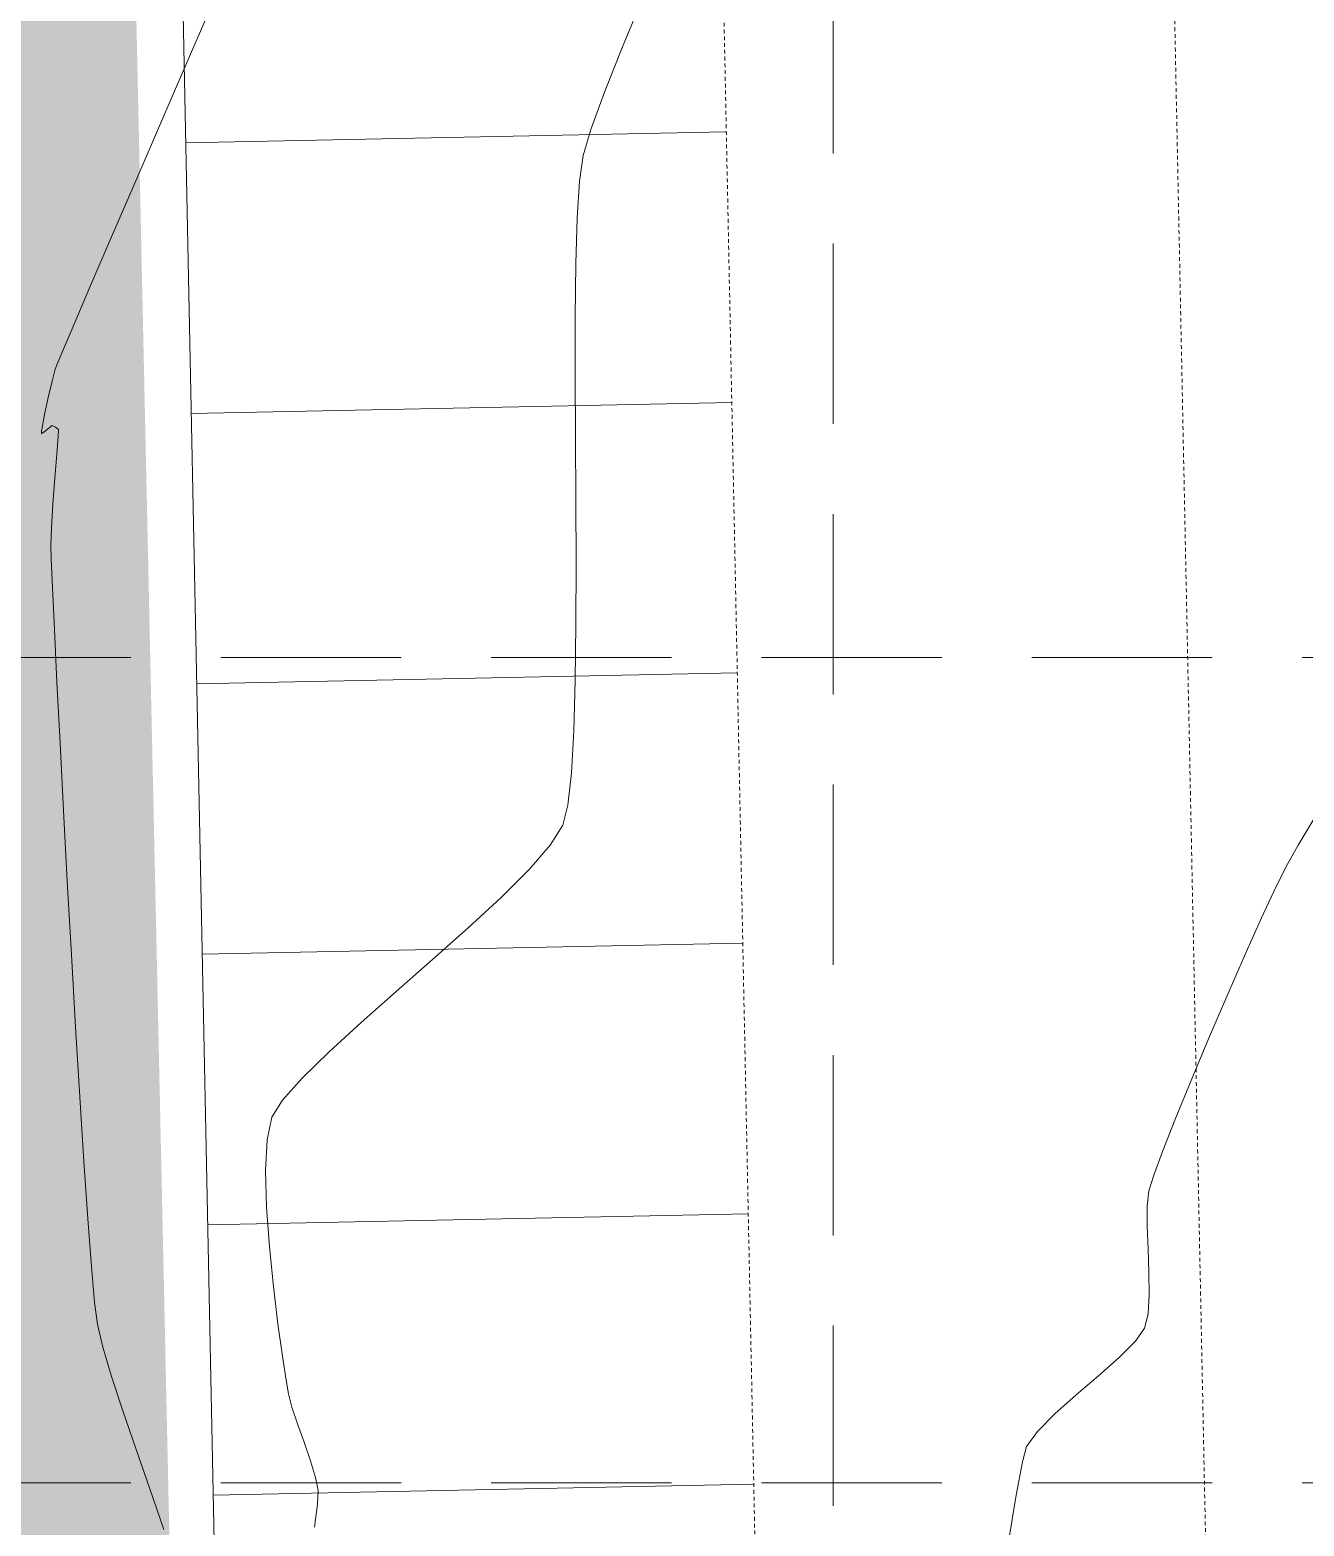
# Model space of a CAD drawing. Extents: x 2140663 to 2528301, y 336313 to 7007653.
# Drawn here: x 2527339.59 to 2527382.01, y 7007156.34 to 7007206.12 of the extents above; entities that cross this region are included whole.
import ezdxf

# ---------------------------------------------------------------- set-up
doc = ezdxf.new("R2010")
doc.units = 0
doc.header["$MEASUREMENT"] = 0
doc.linetypes.add('HIDDEN', pattern=[0.375, 0.25, -0.125])
doc.linetypes.add('xdrc002pt$0$HIDDEN2', pattern=[0.1875, 0.125, -0.0625])
for name, color, linetype in [('1 EXISTING CONTOURS', 43, 'Continuous'), ('1 SILT FENCE', 200, 'Continuous'), ('GRID', 254, 'HIDDEN'), ('xdrc002ar$0$xdrc002ar$0$C-PKNG-FACE-N', 1, 'Continuous'), ('xdrc002ar$0$xdrc002ar$0$C-PKNG-STRP-N', 6, 'Continuous'), ('xdrc002pt$0$V-ESMT-ACCS-N', 2, 'xdrc002pt$0$HIDDEN2'), ('xdrc002pt$0$V-ESMT-WATR-N', 2, 'xdrc002pt$0$HIDDEN2')]:
    doc.layers.add(name, color=color, linetype=linetype)

msp = doc.modelspace()

# ---------------------------------------------------------------- linework, layer by layer
at = {"layer": '1 EXISTING CONTOURS', "color": 43, "lineweight": 0}
for points, elevation in [([(2527345.868228675, 7007207.469760062), (2527344.969850478, 7007205.393492146)], 603), ([(2527360.092755994, 7007207.438460966), (2527359.338905912, 7007205.620894936)], 604), ([(2527358.013374732, 7007201.947240693), (2527357.893779827, 7007201.09403993)], 604), ([(2527343.149802198, 7007201.183591154), (2527342.312649918, 7007199.24352889)], 603), ([(2527357.893779827, 7007201.09403993), (2527357.814452503, 7007199.872023403)], 604), ([(2527342.312649918, 7007199.24352889), (2527341.58042408, 7007197.542439323)], 603), ([(2527357.768054313, 7007198.34498971), (2527357.747246804, 7007196.576737451)], 604), ([(2527357.747246804, 7007196.576737451), (2527357.744691527, 7007194.63106523)], 604), ([(2527340.201011945, 7007193.892904856), (2527340.081549899, 7007193.327758923)], 603), ([(2527340.107493667, 7007192.780054436), (2527340.232681859, 7007192.88816614)], 603), ([(2527340.533778989, 7007192.593204462), (2527340.487734591, 7007192.006936424)], 603), ([(2527340.547049907, 7007192.830529195), (2527340.533778989, 7007192.593204462)], 603), ([(2527357.75305003, 7007192.571771647), (2527357.764983864, 7007190.462655301)], 604), ([(2527357.764983864, 7007190.462655301), (2527357.773154576, 7007188.367514796)], 604), ([(2527340.308573064, 7007189.555951021), (2527340.287047295, 7007188.975388299)], 603), ([(2527340.287047295, 7007188.975388299), (2527340.301007704, 7007188.525143868)], 603), ([(2527357.773154576, 7007188.367514796), (2527357.770223719, 7007186.350148732)], 604), ([(2527357.621437214, 7007181.40268319), (2527357.500715567, 7007180.334400898)], 604), ([(2527382.376902755, 7007179.942332833), (2527381.817187443, 7007179.004189712)], 605), ([(2527357.332200097, 7007179.662886051), (2527356.916385658, 7007179.00016849)], 604), ([(2527356.2090698, 7007178.186049622), (2527355.276438402, 7007177.256277732)], 604), ([(2527380.596302834, 7007176.578080109), (2527380.036647809, 7007175.333757388)], 605), ([(2527341.109593578, 7007172.945190401), (2527341.248555926, 7007170.627189069)], 603), ([(2527378.833145753, 7007172.554403272), (2527378.253965874, 7007171.173152005)], 605), ([(2527347.998797419, 7007170.512445595), (2527347.646333384, 7007169.944387699)], 604), ([(2527347.48867802, 7007169.19813395), (2527347.436963804, 7007168.171143685)], 604), ([(2527377.302416298, 7007168.811951376), (2527376.994713752, 7007167.985782141)], 605), ([(2527347.436963804, 7007168.171143685), (2527347.469242018, 7007166.954164383)], 604), ([(2527376.786681258, 7007166.983928788), (2527376.786295363, 7007166.317856011)], 605), ([(2527376.786295363, 7007166.317856011), (2527376.815057396, 7007165.563470764)], 605), ([(2527376.84701164, 7007164.784041754), (2527376.856202375, 7007164.042837694)], 605), ([(2527376.394735998, 7007162.491895669), (2527375.852072346, 7007161.950938807)], 605), ([(2527342.308194809, 7007161.324287685), (2527342.68180615, 7007160.181772619)], 603), ([(2527375.164710569, 7007161.342717781), (2527374.422881746, 7007160.704641682)], 605), ([(2527342.68180615, 7007160.181772619), (2527343.11412677, 7007158.919970491)], 603), ([(2527373.716816954, 7007160.074119609), (2527373.136747273, 7007159.488560653)], 605), ([(2527348.499726184, 7007159.746032827), (2527348.719723949, 7007159.132481159)], 604), ([(2527348.719723949, 7007159.132481159), (2527348.933858256, 7007158.519131053)], 604), ([(2527343.11412677, 7007158.919970491), (2527343.579443148, 7007157.586672778)], 603), ([(2527372.772903781, 7007158.985373913), (2527372.63889176, 7007158.476200574)], 605), ([(2527372.63889176, 7007158.476200574), (2527372.429779832, 7007157.371848086)], 605), ([(2527343.579443148, 7007157.586672778), (2527344.052041764, 7007156.229670958)], 603), ([(2527349.103258103, 7007157.963323265), (2527349.189052489, 7007157.522398551)], 604), ([(2527372.429779832, 7007157.371848086), (2527372.15620592, 7007155.751764819)], 605)]:
    msp.add_lwpolyline(points, dxfattribs=dict(at, elevation=elevation))
at = {"layer": '1 EXISTING CONTOURS', "color": 43, "lineweight": 0, "extrusion": (0.9178314219297733, -0.3969703778852655, 0), "elevation": -461976.3455893234}
msp.add_lwpolyline([(7434714.377790843, 603), (7434712.059662059, 603)], dxfattribs=at)
at = {"layer": '1 EXISTING CONTOURS', "color": 43, "lineweight": 0, "extrusion": (0.9297664113357962, -0.3681499970823785, 0), "elevation": -229848.9061975358}
msp.add_lwpolyline([(7445511.75687584, 604.0000000000007), (7445510.073499642, 604.0000000000007)], dxfattribs=at)
at = {"layer": '1 EXISTING CONTOURS', "color": 43, "lineweight": 0, "extrusion": (0.9399192002963633, -0.3413969784784933, 0), "elevation": -16725.30602949066}
msp.add_lwpolyline([(7449038.26264861, 604), (7449036.936369312, 604)], dxfattribs=at)
at = {"layer": '1 EXISTING CONTOURS', "color": 43, "lineweight": 0, "extrusion": (0.9179553647965174, -0.3966836878941362, 0), "elevation": -459654.2042804402}
msp.add_lwpolyline([(7434855.988279518, 603.0000000000003), (7434853.719923524, 603.0000000000003)], dxfattribs=at)
at = {"layer": '1 EXISTING CONTOURS', "color": 43, "lineweight": 0, "extrusion": (0.9595145685024552, -0.2816590009773298, 0), "elevation": 451395.3335482648}
msp.add_lwpolyline([(7435366.384254846, 604.0000000000007), (7435365.485975397, 604.0000000000007)], dxfattribs=at)
at = {"layer": '1 EXISTING CONTOURS', "color": 43, "lineweight": 0, "extrusion": (0.9995387097615936, -0.03037050687968553, 0), "elevation": 2313379.75704312}
msp.add_lwpolyline([(7080724.657015138, 604.0000000000007), (7080723.129276712, 604.0000000000007)], dxfattribs=at)
at = {"layer": '1 EXISTING CONTOURS', "color": 43, "lineweight": 0, "extrusion": (0.919169784670642, -0.3938615327098162, 0), "elevation": -436809.5477980482}
msp.add_lwpolyline([(7436226.884775682, 603), (7436225.399379307, 603)], dxfattribs=at)
at = {"layer": '1 EXISTING CONTOURS', "color": 43, "lineweight": 0, "extrusion": (0.9206286072191889, -0.3904394544223934, 0), "elevation": -409143.4318727227}
msp.add_lwpolyline([(7437798.896419348, 603.0000000000003), (7437797.883211686, 603.0000000000003)], dxfattribs=at)
at = {"layer": '1 EXISTING CONTOURS', "color": 43, "lineweight": 0, "extrusion": (0.9654365614427918, -0.2606381511396952, 0), "elevation": 613644.5520274783}
msp.add_lwpolyline([(7423723.431032438, 603), (7423723.018593144, 603)], dxfattribs=at)
at = {"layer": '1 EXISTING CONTOURS', "color": 43, "lineweight": 0, "extrusion": (0.9264762958428283, -0.3763531230657615, 0), "elevation": -295658.6569071785}
msp.add_lwpolyline([(7443172.821985842, 603.0000000000007), (7443172.386508921, 603.0000000000007)], dxfattribs=at)
at = {"layer": '1 EXISTING CONTOURS', "color": 43, "lineweight": 0, "extrusion": (0.9741910924660604, -0.2257248665074005, 0), "elevation": 880414.4053897993}
msp.add_lwpolyline([(7396829.967479635, 603), (7396829.403142695, 603)], dxfattribs=at)
at = {"layer": '1 EXISTING CONTOURS', "color": 43, "lineweight": 0, "extrusion": (0.9999917626961475, 0.004058884064836405, 0), "elevation": 2555778.316705078}
msp.add_lwpolyline([(6996878.658597832, 604), (6996876.599287285, 604)], dxfattribs=at)
at = {"layer": '1 EXISTING CONTOURS', "color": 43, "lineweight": 0, "extrusion": (0.9874040835035025, -0.1582187595723359, 0), "elevation": 1386836.469044751}
msp.add_lwpolyline([(7318803.540217651, 603.0000000000003), (7318803.351813826, 603.0000000000003)], dxfattribs=at)
at = {"layer": '1 EXISTING CONTOURS', "color": 43, "lineweight": 0, "extrusion": (0.9821504849198522, -0.1880968499781415, 0), "elevation": 1164197.294512308}
msp.add_lwpolyline([(7357503.032948614, 603.0000000000003), (7357502.654544212, 603.0000000000003)], dxfattribs=at)
at = {"layer": '1 EXISTING CONTOURS', "color": 43, "lineweight": 0, "extrusion": (-0.5997095495958304, 0.8002177554413338, 0), "elevation": 4091610.092295728}
msp.add_lwpolyline([(-6224703.01912648, 603), (-6224703.143867722, 603)], dxfattribs=at)
at = {"layer": '1 EXISTING CONTOURS', "color": 43, "lineweight": 0, "extrusion": (-0.4244749653897307, -0.9054396742784065, 0), "elevation": -7417383.214168577}
msp.add_lwpolyline([(-686023.7829865259, 603), (-686023.6569034974, 603)], dxfattribs=at)
at = {"layer": '1 EXISTING CONTOURS', "color": 43, "lineweight": 0, "extrusion": (0.618066632553764, 0.7861257136893884, 0), "elevation": 7070599.326090652}
msp.add_lwpolyline([(2344104.812833125, 603), (2344104.68513432, 603)], dxfattribs=at)
at = {"layer": '1 EXISTING CONTOURS', "color": 43, "lineweight": 0, "extrusion": (0.9965250618872451, -0.08329346331269015, 0), "elevation": 1934904.276622399}
msp.add_lwpolyline([(7193354.108807807, 603), (7193354.04505762, 603)], dxfattribs=at)
at = {"layer": '1 EXISTING CONTOURS', "color": 43, "lineweight": 0, "extrusion": (0.9745281537031741, 0.2242651948918567, 0), "elevation": 4034433.397843847}
msp.add_lwpolyline([(6261912.178847655, 603.0000000000003), (6261912.168229543, 603.0000000000003)], dxfattribs=at)
at = {"layer": '1 EXISTING CONTOURS', "color": 43, "lineweight": 0, "extrusion": (-0.04812307142316902, -0.9988414138374523, 0), "elevation": -7120697.621960104}
msp.add_lwpolyline([(2187204.20191413, 603), (2187204.212068034, 603)], dxfattribs=at)
at = {"layer": '1 EXISTING CONTOURS', "color": 43, "lineweight": 0, "extrusion": (0.4696927631866843, -0.8828299429731964, 0), "elevation": -4999086.225587208}
msp.add_lwpolyline([(5522439.116714699, 603), (5522439.158347741, 603)], dxfattribs=at)
at = {"layer": '1 EXISTING CONTOURS', "color": 43, "lineweight": 0, "extrusion": (-0.6154853835193185, 0.7881482999246254, 0), "elevation": 3967166.181499518}
msp.add_lwpolyline([(-6304743.439417246, 603.0000000000003), (-6304743.544678058, 603.0000000000003)], dxfattribs=at)
at = {"layer": '1 EXISTING CONTOURS', "color": 43, "lineweight": 0, "extrusion": (0.9968499132295904, -0.07931109943859267, 0), "elevation": 1963631.043852412}
msp.add_lwpolyline([(7185564.896835554, 603.0000000000007), (7185564.099259634, 603.0000000000007)], dxfattribs=at)
at = {"layer": '1 EXISTING CONTOURS', "color": 43, "lineweight": 0, "extrusion": (0.997188168498271, -0.07493835204395749, 0), "elevation": 1995126.607182169}
msp.add_lwpolyline([(7176882.89734921, 603.0000000000007), (7176882.031202665, 603.0000000000007)], dxfattribs=at)
at = {"layer": '1 EXISTING CONTOURS', "color": 43, "lineweight": 0, "extrusion": (0.9979344497958904, -0.06424043828130054, 0), "elevation": 2071975.032088392}
msp.add_lwpolyline([(7155074.097092789, 603.0000000000007), (7155073.303242222, 603.0000000000007)], dxfattribs=at)
at = {"layer": '1 EXISTING CONTOURS', "color": 43, "lineweight": 0, "extrusion": (0.9990869720529484, 0.04272262016860706, 0), "elevation": 2824398.222490717}
msp.add_lwpolyline([(6892816.166473388, 603), (6892815.207360019, 603)], dxfattribs=at)
at = {"layer": '1 EXISTING CONTOURS', "color": 43, "lineweight": 0, "extrusion": (0.9989198637096972, 0.04646618002590974, 0), "elevation": 2850207.708921399}
msp.add_lwpolyline([(6882182.998004876, 603.0000000000007), (6882181.605385924, 603.0000000000007)], dxfattribs=at)
at = {"layer": '1 EXISTING CONTOURS', "color": 43, "lineweight": 0, "extrusion": (0.998816490324851, 0.04863762592013581, 0), "elevation": 2865162.1748404}
msp.add_lwpolyline([(6875969.265883255, 603.0000000000007), (6875967.514935363, 603.0000000000007)], dxfattribs=at)
at = {"layer": '1 EXISTING CONTOURS', "color": 43, "lineweight": 0, "extrusion": (0.9999351062783116, -0.0113922443873746, 0), "elevation": 2447366.1812032}
msp.add_lwpolyline([(7035523.905120626, 604), (7035522.029205867, 604)], dxfattribs=at)
at = {"layer": '1 EXISTING CONTOURS', "color": 43, "lineweight": 0, "extrusion": (0.9987337179615235, 0.05030865339831835, 0), "elevation": 2876662.178617024}
msp.add_lwpolyline([(6871164.258311464, 603.0000000000007), (6871162.22421538, 603.0000000000007)], dxfattribs=at)
at = {"layer": '1 EXISTING CONTOURS', "color": 43, "lineweight": 0, "extrusion": (0.9996018837008612, -0.02821478516114992, 0), "elevation": 2328645.362010774}
msp.add_lwpolyline([(7075703.655914648, 604.0000000000003), (7075701.984827979, 604.0000000000003)], dxfattribs=at)
at = {"layer": '1 EXISTING CONTOURS', "color": 43, "lineweight": 0, "extrusion": (0.9986555610831911, 0.05183695899275859, 0), "elevation": 2887173.765621846}
msp.add_lwpolyline([(6866752.015944297, 603), (6866749.773881091, 603)], dxfattribs=at)
at = {"layer": '1 EXISTING CONTOURS', "color": 43, "lineweight": 0, "extrusion": (0.9983634205444066, -0.05718811518901692, 0), "elevation": 2122493.902670049}
msp.add_lwpolyline([(7140249.815884688, 604), (7140248.412336535, 604)], dxfattribs=at)
at = {"layer": '1 EXISTING CONTOURS', "color": 43, "lineweight": 0, "extrusion": (0.9985729261932866, 0.05340515961756023, 0), "elevation": 2897953.583399771}
msp.add_lwpolyline([(6862207.359039177, 603.0000000000007), (6862204.98418883, 603.0000000000007)], dxfattribs=at)
at = {"layer": '1 EXISTING CONTOURS', "color": 43, "lineweight": 0, "extrusion": (0.9699257082698403, -0.2434011512652493, 0), "elevation": 745793.2534162465}
msp.add_lwpolyline([(7411606.074151321, 604), (7411605.381814947, 604)], dxfattribs=at)
at = {"layer": '1 EXISTING CONTOURS', "color": 43, "lineweight": 0, "extrusion": (0.7548871714350646, -0.6558546778081006, 0), "elevation": -2687821.811681977}
msp.add_lwpolyline([(6947208.391278567, 604), (6947207.312814262, 604)], dxfattribs=at)
at = {"layer": '1 EXISTING CONTOURS', "color": 43, "lineweight": 0, "extrusion": (0.8698508004217088, -0.493314894368407, 0), "elevation": -1258300.673620597}
msp.add_lwpolyline([(7341995.35966707, 605), (7341994.655381734, 605)], dxfattribs=at)
at = {"layer": '1 EXISTING CONTOURS', "color": 43, "lineweight": 0, "extrusion": (0.894111837040588, -0.4478437482693098, 0), "elevation": -878359.3468476837}
msp.add_lwpolyline([(7397073.13487526, 605), (7397072.275266131, 605)], dxfattribs=at)
at = {"layer": '1 EXISTING CONTOURS', "color": 43, "lineweight": 0, "extrusion": (0.9984779659549414, 0.05515207613937085, 0), "elevation": 2909954.541155168}
msp.add_lwpolyline([(6857124.527451434, 603), (6857122.094991689, 603)], dxfattribs=at)
at = {"layer": '1 EXISTING CONTOURS', "color": 43, "lineweight": 0, "extrusion": (0.9058973095602502, -0.423497419745977, 0), "elevation": -677973.9180958522}
msp.add_lwpolyline([(7418122.724388379, 605), (7418121.570946668, 605)], dxfattribs=at)
at = {"layer": '1 EXISTING CONTOURS', "color": 43, "lineweight": 0, "extrusion": (-0.678968649426377, 0.7341672650671109, 0), "elevation": 3428445.163417876}
msp.add_lwpolyline([(-6613155.18914183, 604), (-6613153.702067821, 604)], dxfattribs=at)
at = {"layer": '1 EXISTING CONTOURS', "color": 43, "lineweight": 0, "extrusion": (0.6646323003178353, -0.7471705999129133, 0), "elevation": -3555794.854388451}
msp.add_lwpolyline([(6545560.409868767, 604), (6545558.824280632, 604)], dxfattribs=at)
at = {"layer": '1 EXISTING CONTOURS', "color": 43, "lineweight": 0, "extrusion": (0.9983611363550271, 0.05722797756254255, 0), "elevation": 2924205.478214832}
msp.add_lwpolyline([(6851056.938778943, 603.0000000000003), (6851054.523883778, 603.0000000000003)], dxfattribs=at)
at = {"layer": '1 EXISTING CONTOURS', "color": 43, "lineweight": 0, "extrusion": (0.6592815961518319, -0.751896121133427, 0), "elevation": -3602430.527683649}
msp.add_lwpolyline([(6520008.563017871, 604.0000000000007), (6520006.951807622, 604.0000000000007)], dxfattribs=at)
at = {"layer": '1 EXISTING CONTOURS', "color": 43, "lineweight": 0, "extrusion": (0.9160348472650404, -0.4010986893472909, 0), "elevation": -495400.6565453662}
msp.add_lwpolyline([(7432545.606799752, 605.0000000000003), (7432544.114656045, 605.0000000000003)], dxfattribs=at)
at = {"layer": '1 EXISTING CONTOURS', "color": 43, "lineweight": 0, "extrusion": (0.6618923179281396, -0.7495989324083343, 0), "elevation": -3579735.513925587}
msp.add_lwpolyline([(6532494.92986766, 604), (6532493.366318531, 604)], dxfattribs=at)
at = {"layer": '1 EXISTING CONTOURS', "color": 43, "lineweight": 0, "extrusion": (0.9192277910053426, -0.3937261335540711, 0), "elevation": -435670.0951651726}
msp.add_lwpolyline([(7436284.380992467, 605), (7436282.844378259, 605)], dxfattribs=at)
at = {"layer": '1 EXISTING CONTOURS', "color": 43, "lineweight": 0, "extrusion": (-0.6735599939588235, 0.739132555458214, 0), "elevation": 3476907.490743048}
msp.add_lwpolyline([(-6587798.58765207, 604), (-6587797.144851465, 604)], dxfattribs=at)
at = {"layer": '1 EXISTING CONTOURS', "color": 43, "lineweight": 0, "extrusion": (0.6983955631594227, -0.7157119793319326, 0), "elevation": -3250027.317942861}
msp.add_lwpolyline([(6702632.270498161, 604), (6702631.020524454, 604)], dxfattribs=at)
at = {"layer": '1 EXISTING CONTOURS', "color": 43, "lineweight": 0, "extrusion": (0.7472646454102814, -0.6645265605826802, 0), "elevation": -2767853.113902112}
msp.add_lwpolyline([(6915701.649473753, 604), (6915700.661348406, 604)], dxfattribs=at)
at = {"layer": '1 EXISTING CONTOURS', "color": 43, "lineweight": 0, "extrusion": (0.9254955757367891, -0.3787584181132208, 0), "elevation": -314947.6767328274}
msp.add_lwpolyline([(7442371.708628417, 605), (7442370.333025959, 605)], dxfattribs=at)
at = {"layer": '1 EXISTING CONTOURS', "color": 43, "lineweight": 0, "extrusion": (0.9979922473017202, 0.06333620075172063, 0), "elevation": 2966074.537889871}
msp.add_lwpolyline([(6833029.768768381, 603), (6833027.614494123, 603)], dxfattribs=at)
at = {"layer": '1 EXISTING CONTOURS', "color": 43, "lineweight": 0, "extrusion": (0.9784043567810071, -0.2067000595837932, 0), "elevation": 1024385.503254104}
msp.add_lwpolyline([(7378248.511379925, 604.0000000000003), (7378247.748654632, 604.0000000000003)], dxfattribs=at)
at = {"layer": '1 EXISTING CONTOURS', "color": 43, "lineweight": 0, "extrusion": (0.9298570215072317, -0.3679210778872281, 0), "elevation": -227985.5715811169}
msp.add_lwpolyline([(7445541.672177731, 605.0000000000007), (7445540.502012192, 605.0000000000007)], dxfattribs=at)
at = {"layer": '1 EXISTING CONTOURS', "color": 43, "lineweight": 0, "extrusion": (0.9976610753027455, 0.06835480104403666, 0), "elevation": 3000403.730959495}
msp.add_lwpolyline([(6818023.320288821, 603.0000000000007), (6818021.409038039, 603.0000000000007)], dxfattribs=at)
at = {"layer": '1 EXISTING CONTOURS', "color": 43, "lineweight": 0, "extrusion": (0.9543447448008525, -0.2987073954072715, 0), "elevation": 318896.0548214416}
msp.add_lwpolyline([(7442200.142471165, 605.0000000000007), (7442199.631794325, 605.0000000000007)], dxfattribs=at)
at = {"layer": '1 EXISTING CONTOURS', "color": 43, "lineweight": 0, "extrusion": (0.9942341024141368, -0.1072312901944013, 0), "elevation": 1761416.634674071}
msp.add_lwpolyline([(7237778.767850928, 605.0000000000007), (7237778.250375623, 605.0000000000007)], dxfattribs=at)
at = {"layer": '1 EXISTING CONTOURS', "color": 43, "lineweight": 0, "extrusion": (0.9970846853236152, 0.07630288522138229, 0), "elevation": 3054640.546382733}
msp.add_lwpolyline([(6793895.025333501, 603.0000000000007), (6793893.432193153, 603.0000000000007)], dxfattribs=at)
at = {"layer": '1 EXISTING CONTOURS', "color": 43, "lineweight": 0, "extrusion": (0.9974421853582129, 0.07147787677199555, 0), "elevation": 3021740.398950869}
msp.add_lwpolyline([(6808594.48896508, 604.0000000000007), (6808593.169368946, 604.0000000000007)], dxfattribs=at)
at = {"layer": '1 EXISTING CONTOURS', "color": 43, "lineweight": 0, "extrusion": (0.9948914784468941, 0.1009502160163779, 0), "elevation": 3221811.438876231}
msp.add_lwpolyline([(6716233.098765667, 604), (6716231.76724866, 604)], dxfattribs=at)
at = {"layer": '1 EXISTING CONTOURS', "color": 43, "lineweight": 0, "extrusion": (0.9991606812497382, 0.04096258102902064, 0), "elevation": 2812287.127484976}
msp.add_lwpolyline([(6897756.440449498, 605), (6897755.660365748, 605)], dxfattribs=at)
at = {"layer": '1 EXISTING CONTOURS', "color": 43, "lineweight": 0, "extrusion": (0.9958515790462925, 0.09099248601398861, 0), "elevation": 3154456.521817934}
msp.add_lwpolyline([(6748127.213350604, 603), (6748126.013277194, 603)], dxfattribs=at)
at = {"layer": '1 EXISTING CONTOURS', "color": 43, "lineweight": 0, "extrusion": (0.9925453667037611, 0.1218757360383781, 0), "elevation": 3362510.555896929}
msp.add_lwpolyline([(6646906.111910679, 604), (6646904.860117505, 604)], dxfattribs=at)
at = {"layer": '1 EXISTING CONTOURS', "color": 43, "lineweight": 0, "extrusion": (0.9980963715230675, -0.0616736017473178, 0), "elevation": 2090408.625090871}
msp.add_lwpolyline([(7149697.439518024, 605), (7149696.798587532, 605)], dxfattribs=at)
at = {"layer": '1 EXISTING CONTOURS', "color": 43, "lineweight": 0, "extrusion": (0.9918123867074516, 0.1277035221662602, 0), "elevation": 3401488.345502861}
msp.add_lwpolyline([(6627041.396770981, 603), (6627040.664194952, 603)], dxfattribs=at)
at = {"layer": '1 EXISTING CONTOURS', "color": 43, "lineweight": 0, "extrusion": (0.9733899421535334, 0.229155014159283, 0), "elevation": 4065815.677692403}
msp.add_lwpolyline([(6241548.990796753, 603.0000000000007), (6241548.209438242, 603.0000000000007)], dxfattribs=at)
at = {"layer": '1 EXISTING CONTOURS', "color": 43, "lineweight": 0, "extrusion": (0.9904639105562139, 0.1377724278863243, 0), "elevation": 3468640.704240716}
msp.add_lwpolyline([(6592143.287494322, 604), (6592142.207737038, 604)], dxfattribs=at)
at = {"layer": '1 EXISTING CONTOURS', "color": 43, "lineweight": 0, "extrusion": (0.972286908668394, -0.2337908621654375, 0), "elevation": 819124.6187727859}
msp.add_lwpolyline([(7403850.848748067, 605.0000000000003), (7403850.3602626, 605.0000000000003)], dxfattribs=at)
at = {"layer": '1 EXISTING CONTOURS', "color": 43, "lineweight": 0, "extrusion": (0.8171711688967929, -0.576395073472917, 0), "elevation": -1973594.816624295}
msp.add_lwpolyline([(7182819.000784719, 605), (7182818.46688972, 605)], dxfattribs=at)
at = {"layer": '1 EXISTING CONTOURS', "color": 43, "lineweight": 0, "extrusion": (0.958752504040754, 0.2842422136059036, 0), "elevation": 4414826.812459121}
msp.add_lwpolyline([(5999757.111059004, 603), (5999756.093657197, 603)], dxfattribs=at)
at = {"layer": '1 EXISTING CONTOURS', "color": 43, "lineweight": 0, "extrusion": (0.9885455002430358, 0.1509231392108128, 0), "elevation": 3555941.378456968}
msp.add_lwpolyline([(6545463.17193224, 604.0000000000007), (6545462.35688402, 604.0000000000007)], dxfattribs=at)
at = {"layer": '1 EXISTING CONTOURS', "color": 43, "lineweight": 0, "extrusion": (0.6626779206114802, -0.7489045156320296, 0), "elevation": -3572859.052568045}
msp.add_lwpolyline([(6536254.699352342, 605.0000000000007), (6536253.781529359, 605.0000000000007)], dxfattribs=at)
at = {"layer": '1 EXISTING CONTOURS', "color": 43, "lineweight": 0, "extrusion": (0.9863559531660524, 0.1646266492822126, 0), "elevation": 3646430.334778983}
msp.add_lwpolyline([(6495486.307122184, 604.0000000000003), (6495485.849664211, 604.0000000000003)], dxfattribs=at)
at = {"layer": '1 EXISTING CONTOURS', "color": 43, "lineweight": 0, "extrusion": (0.9677108379731001, 0.25206295655927, 0), "elevation": 4211987.896486729}
msp.add_lwpolyline([(6143854.536806159, 604), (6143854.080127874, 604)], dxfattribs=at)
at = {"layer": '1 EXISTING CONTOURS', "color": 43, "lineweight": 0, "extrusion": (0.6660787089594069, -0.7458814607368718, 0), "elevation": -3543080.969346047}
msp.add_lwpolyline([(6552442.281986861, 605), (6552441.335368896, 605)], dxfattribs=at)
at = {"layer": '1 EXISTING CONTOURS', "color": 43, "lineweight": 0, "extrusion": (0.9479039045377232, 0.3185564122131888, 0), "elevation": 4627859.179518905}
msp.add_lwpolyline([(5837011.599491411, 604.0000000000007), (5837011.01249892, 604.0000000000007)], dxfattribs=at)
at = {"layer": '1 EXISTING CONTOURS', "color": 43, "lineweight": 0, "extrusion": (0.8103497676807088, -0.5859464600284069, 0), "elevation": -2057764.062970961}
msp.add_lwpolyline([(7159155.406304754, 605.0000000000007), (7159154.785354692, 605.0000000000007)], dxfattribs=at)
at = {"layer": '1 EXISTING CONTOURS', "color": 43, "lineweight": 0, "extrusion": (0.9565582949018758, 0.2915411265231991, 0), "elevation": 4460431.475187626}
msp.add_lwpolyline([(5965929.449872912, 604), (5965928.868823338, 604)], dxfattribs=at)
at = {"layer": '1 EXISTING CONTOURS', "color": 43, "lineweight": 0, "extrusion": (0.9986550147365257, -0.05184748346438365, 0), "elevation": 2160646.457862669}
msp.add_lwpolyline([(7128769.694080203, 604), (7128769.239710269, 604)], dxfattribs=at)
at = {"layer": '1 EXISTING CONTOURS', "color": 43, "lineweight": 0, "extrusion": (0.9912982100092151, -0.1316353251696751, 0), "elevation": 1582967.304577653}
msp.add_lwpolyline([(7278870.688613171, 604.0000000000007), (7278869.925479304, 604.0000000000007)], dxfattribs=at)
at = {"layer": '1 SILT FENCE', "color": 200, "linetype": 'Continuous', "lineweight": 0, "const_width": 10}
msp.add_lwpolyline([(2527349.882174684, 7006666.896567727), (2527332.665792525, 7007457.699583834), (2527360.286020877, 7007457.772928173)], dxfattribs=at)
at = {"layer": 'GRID', "color": 253, "linetype": 'HIDDEN', "lineweight": 0, "ltscale": 24}
for p, q in [((2527366.415647264, 7006032.016217309), (2527366.29970966, 7007623.616497753)), ((2527228.947377252, 7007185.243437274), (2528272.331315909, 7007185.243437274)), ((2527228.947377252, 7007157.785965205), (2528272.331315909, 7007157.785965205))]:
    msp.add_line(p, q, dxfattribs=at)
at = {"layer": 'xdrc002ar$0$xdrc002ar$0$C-PKNG-FACE-N', "color": 7, "lineweight": 0}
msp.add_line((2527346.96840901, 7007094.386971714), (2527343.862724119, 7007247.354786604), dxfattribs=at)
at = {"layer": 'xdrc002ar$0$xdrc002ar$0$C-PKNG-STRP-N', "color": 7, "lineweight": 0}
for p, q in [((2527362.772344487, 7007202.729650438), (2527344.776160374, 7007202.364276341)), ((2527362.955032555, 7007193.731508392), (2527344.958848442, 7007193.366134291)), ((2527363.137718589, 7007184.733466324), (2527345.141534478, 7007184.368092226)), ((2527363.320404615, 7007175.735424261), (2527345.324220504, 7007175.370050165)), ((2527363.503092677, 7007166.737282215), (2527345.506908564, 7007166.371908119)), ((2527363.685780742, 7007157.739140168), (2527345.689596629, 7007157.373766073))]:
    msp.add_line(p, q, dxfattribs=at)
at = {"layer": 'xdrc002pt$0$V-ESMT-ACCS-N', "color": 7, "lineweight": 0}
msp.add_line((2527365.724683898, 7007057.540722509), (2527357.613571269, 7007456.987704438), dxfattribs=at)
at = {"layer": 'xdrc002pt$0$V-ESMT-WATR-N', "color": 7, "lineweight": 0}
msp.add_line((2527375.84150229, 7007298.21753618), (2527380.728470921, 7007057.570601746), dxfattribs=at)

doc.saveas('drawing.dxf')
